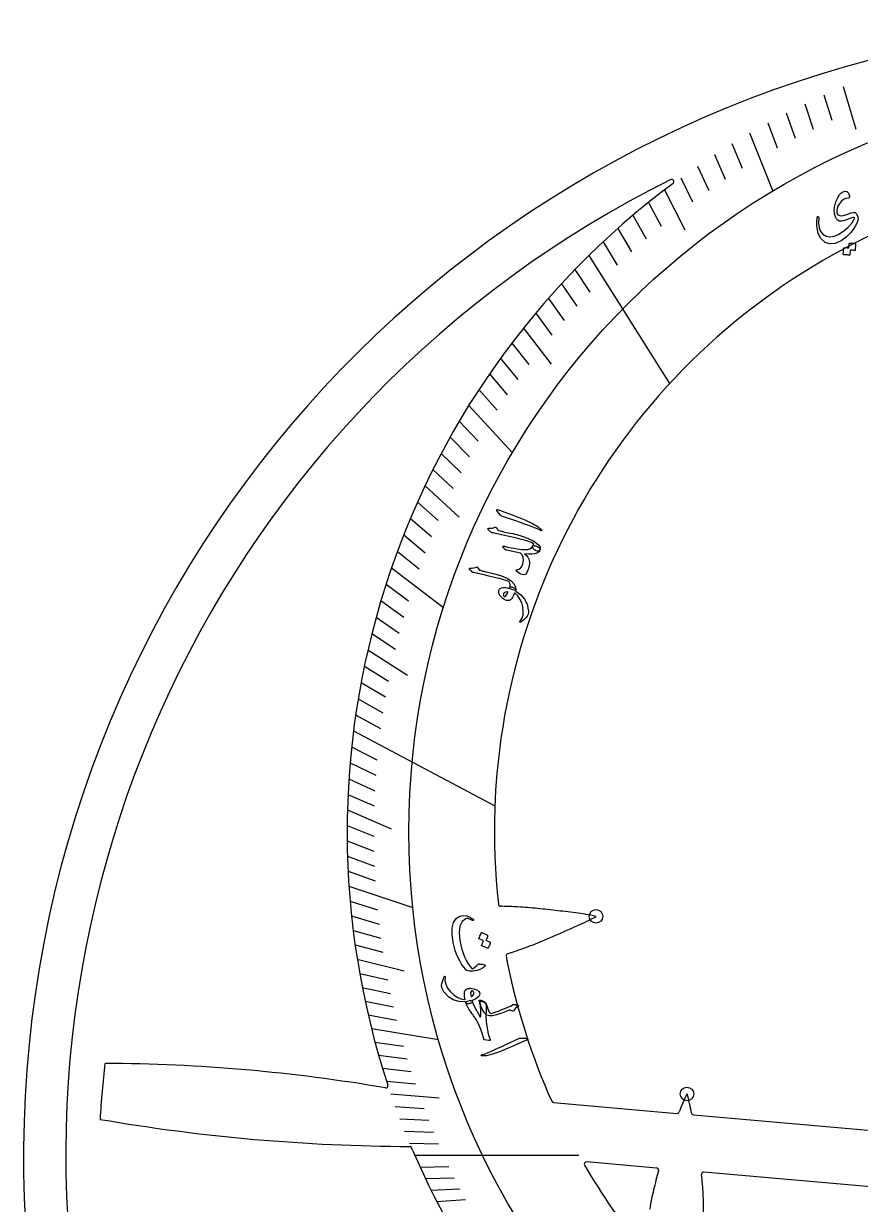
# Model space of a CAD drawing. Header units: millimetres. Extents: x -126 to 126, y -126 to 126.
# Drawn here: x -126 to -32.9, y -5.5 to 126 of the extents above; entities that cross this region are included whole.
import ezdxf

# ---------------------------------------------------------------- set-up
doc = ezdxf.new("R2010")
doc.units = ezdxf.units.MM
for name, color, linetype in [('CUT_INNER', 6, 'Continuous'), ('CUT_OUTER', 1, 'Continuous'), ('ENGRAVE', 7, 'Continuous'), ('ENGRAVE_FINE', 8, 'Continuous'), ('TEXT', 5, 'Continuous')]:
    doc.layers.add(name, color=color, linetype=linetype)

msp = doc.modelspace()

# ---------------------------------------------------------------- linework, layer by layer
at = {"layer": 'CUT_INNER'}
for points in [[(-71.67, 22.58), (-72.13, 22.43)], [(-116.94, 10.22), (-116.94, 10.23)], [(-67.02, 5.86), (-53.29, 4.66)], [(-51.45, 4.5), (-10.91, 0.95)], [(-82.72, 0.55), (-82.83, 0.83)], [(-55.55, -1.42), (-63.33, -0.74)], [(-9.33, -5.47), (-50.28, -1.89)]]:
    msp.add_lwpolyline(points, dxfattribs=at)
for centre, radius, start, end in [((0, 36.01), 73.61, 351.2115, 186.2843), ((0, 0), 121.3, 116.4248, 63.5752), ((0, 36.01), 89.99, 126.651, 198.2472), ((-53.87, 108.41), 0.25, 306.7389, 116.543), ((-72.92, 27.97), 0.25, 186.1523, 269.2518), ((-73.05, -0.38), 28.1, 86.4656, 89.7522), ((-74.55, -29.87), 57.63, 84.5477, 86.7812), ((-78.55, -72.01), 99.96, 83.2653, 84.5616), ((-85.77, -134.35), 162.72, 82.5139, 83.3153), ((-66.64, 7.88), 19.21, 76.929, 83.8033), ((-71.89, 43.24), 19.21, 293.0691, 299.9484), ((-127.58, 165.1), 153.18, 293.0989, 294.373), ((-96.6, 92.55), 74.3, 291.3315, 293.0729), ((-72.05, 22.19), 0.25, 107.6232, 190.7227), ((-86.47, 66.6), 46.44, 288.5796, 291.3396), ((-30.63, 30.01), 42.4, 190.6842, 191.38), ((-0.03, 36), 73.59, 191.2495, 204.0487), ((-19.7, -1.42), 97.94, 173.1724, 176.8225), ((-117.72, -178.48), 188.71, 80.2393, 89.7638), ((-85.71, 7.75), 0.25, 265, 18.1055), ((-35.85, -1.34), 18.26, 153.399, 160.275), ((-69.67, 1.62), 18.26, 9.7251, 16.6009), ((-67, 6.11), 0.25, 204.082, 265), ((-117.38, 4), 0.11, 174.5541, 182.154), ((-82.17, 209.22), 208.24, 260.2363, 269.7609), ((-53.27, 4.91), 0.25, 265, 338.6696), ((-51.43, 4.75), 0.25, 191.3304, 265), ((-83.06, 0.73), 0.25, 23.0282, 85), ((0, 36.01), 89.99, 203.2036, 232.0317), ((-63.35, -0.99), 0.25, 85, 181.9078), ((-63.35, -0.99), 0.25, 181.9078, 210.4102), ((-0.07, 35.96), 73.53, 210.2817, 219.219), ((-19.13, -12.56), 37.78, 163.3638, 166.653), ((-55.57, -1.67), 0.25, 344.1669, 85), ((-50.31, -2.13), 0.25, 85, 185.8331), ((-88.07, -6.52), 37.77, 3.34, 6.6364), ((-27.61, -10.55), 29.07, 166.6368, 170.9815), ((-79.37, -6.03), 29.05, 359.0069, 3.356)]:
    msp.add_arc(centre, radius, start, end, dxfattribs=at)
at = {"layer": 'CUT_OUTER'}
msp.add_arc((0, 0), 126, 90.3519, 55.8988, dxfattribs=at)
at = {"layer": 'ENGRAVE'}
for points in [[(-45.2, 113.82), (-42.63, 107.35)], [(-63.1, 100.17), (-54.12, 85.91)], [(-76.44, 83.49), (-71.6, 78.21)], [(-85.06, 65.41), (-79.28, 60.97)], [(-89.29, 47.25), (-73.56, 38.92)], [(-89.79, 29.95), (-82.69, 27.58)], [(-87.29, 14.11), (-79.84, 12.9)], [(-82.48, 0), (-64.21, 0)]]:
    msp.add_lwpolyline(points, dxfattribs=at)
for centre, radius in [((0, 36.01), 83.12), ((-62.3, 26.6), 0.756), ((-52.18, 6.83), 0.756)]:
    msp.add_circle(centre, radius, dxfattribs=at)
at = {"layer": 'ENGRAVE_FINE'}
for points in [[(-34.79, 119), (-33.4, 114.25)], [(-39.06, 117.08), (-38.12, 114.26)], [(-36.94, 118.07), (-36.05, 115.23)], [(-41.14, 116.05), (-40.15, 113.24)], [(-43.19, 114.96), (-42.14, 112.17)], [(-47.18, 112.64), (-46.03, 109.89)], [(-49.12, 111.41), (-47.91, 108.68)], [(-51.01, 110.14), (-49.76, 107.43)], [(-52.87, 108.83), (-51.56, 106.14)], [(-54.69, 107.48), (-52.42, 103.02)], [(-56.46, 106.09), (-55.05, 103.44)], [(-58.19, 104.66), (-56.72, 102.03)], [(-59.87, 103.2), (-58.36, 100.59)], [(-61.51, 101.7), (-59.95, 99.12)], [(-64.65, 98.61), (-62.99, 96.08)], [(-66.15, 97.02), (-64.44, 94.52)], [(-67.6, 95.41), (-65.85, 92.93)], [(-69.01, 93.77), (-67.21, 91.32)], [(-70.37, 92.1), (-67.29, 88.07)], [(-71.68, 90.42), (-69.79, 88.03)], [(-72.94, 88.71), (-71.01, 86.36)], [(-74.16, 86.99), (-72.18, 84.66)], [(-75.33, 85.25), (-73.3, 82.96)], [(-77.52, 81.72), (-75.4, 79.5)], [(-78.54, 79.94), (-76.38, 77.75)], [(-79.52, 78.15), (-77.32, 75.99)], [(-80.45, 76.35), (-78.21, 74.22)], [(-81.33, 74.54), (-77.53, 71.05)], [(-82.17, 72.72), (-79.85, 70.67)], [(-82.96, 70.9), (-80.6, 68.88)], [(-83.7, 69.07), (-81.31, 67.09)], [(-84.4, 67.24), (-81.97, 65.3)], [(-85.67, 63.58), (-83.16, 61.72)], [(-86.23, 61.75), (-83.69, 59.93)], [(-86.76, 59.92), (-84.19, 58.14)], [(-87.24, 58.09), (-84.63, 56.35)], [(-87.68, 56.27), (-83.28, 53.44)], [(-88.08, 54.45), (-85.41, 52.8)], [(-88.44, 52.64), (-85.74, 51.03)], [(-88.76, 50.83), (-86.03, 49.27)], [(-89.05, 49.04), (-86.28, 47.51)], [(-89.5, 45.47), (-86.68, 44.03)], [(-89.67, 43.69), (-86.82, 42.31)], [(-89.8, 41.93), (-86.93, 40.59)], [(-89.9, 40.18), (-87, 38.89)], [(-89.96, 38.45), (-85.08, 36.36)], [(-89.99, 36.72), (-87.04, 35.52)], [(-89.99, 35.01), (-87.02, 33.85)], [(-89.95, 33.31), (-86.96, 32.2)], [(-89.89, 31.62), (-86.88, 30.56)], [(-89.66, 28.3), (-86.61, 27.33)], [(-89.51, 26.65), (-86.44, 25.74)], [(-89.32, 25.03), (-86.24, 24.16)], [(-89.11, 23.42), (-86.01, 22.6)], [(-88.87, 21.82), (-83.66, 20.55)], [(-88.6, 20.25), (-85.47, 19.53)], [(-88.31, 18.69), (-85.17, 18.02)], [(-88, 17.14), (-84.84, 16.53)], [(-87.65, 15.62), (-84.49, 15.05)], [(-86.9, 12.61), (-83.71, 12.15)], [(-86.49, 11.14), (-83.3, 10.73)], [(-86.06, 9.68), (-82.86, 9.32)], [(-85.61, 8.25), (-82.4, 7.94)], [(-85.13, 6.83), (-79.76, 6.4)], [(-84.64, 5.42), (-81.42, 5.22)], [(-84.13, 4.04), (-80.9, 3.89)], [(-83.6, 2.68), (-80.37, 2.57)], [(-83.05, 1.33), (-79.82, 1.28)], [(-81.89, -1.31), (-78.67, -1.26)], [(-81.29, -2.6), (-78.07, -2.5)], [(-80.68, -3.87), (-77.45, -3.72)], [(-80.04, -5.13), (-76.82, -4.92)]]:
    msp.add_lwpolyline(points, dxfattribs=at)
at = {"layer": 'TEXT'}
for points in [[(-34.23, 106.58), (-34.5, 106.54), (-34.76, 106.42), (-35.01, 106.21), (-35.25, 105.91), (-35.38, 105.67), (-35.46, 105.42), (-35.49, 105.17), (-35.48, 104.9), (-35.47, 104.85), (-35.44, 104.81), (-35.41, 104.76), (-35.37, 104.72), (-35.18, 104.63), (-34.94, 104.61), (-34.64, 104.67), (-34.28, 104.8), (-33.93, 104.93), (-33.65, 104.98), (-33.45, 104.96), (-33.33, 104.86), (-33.2, 104.61), (-33.14, 104.35), (-33.15, 104.09), (-33.22, 103.84), (-33.56, 103.23), (-33.97, 102.69), (-34.45, 102.22), (-35.01, 101.83), (-35.69, 101.53), (-36.29, 101.47), (-36.81, 101.64), (-37.26, 102.07), (-37.43, 102.34), (-37.56, 102.67), (-37.66, 103.05), (-37.71, 103.48), (-37.72, 103.61), (-37.72, 103.73), (-37.72, 103.85), (-37.72, 103.97), (-37.71, 104.09), (-37.7, 104.2), (-37.68, 104.31), (-37.67, 104.43), (-37.65, 104.48), (-37.63, 104.51), (-37.6, 104.51), (-37.56, 104.5), (-37.53, 104.48), (-37.51, 104.45), (-37.5, 104.41), (-37.5, 104.37), (-37.53, 103.76), (-37.47, 103.25), (-37.32, 102.85), (-37.07, 102.56), (-36.69, 102.33), (-36.26, 102.25), (-35.8, 102.32), (-35.3, 102.53), (-34.71, 102.91), (-34.22, 103.33), (-33.82, 103.79), (-33.53, 104.3), (-33.51, 104.34), (-33.52, 104.37), (-33.53, 104.39), (-33.57, 104.4), (-33.69, 104.4), (-33.87, 104.36), (-34.12, 104.28), (-34.43, 104.15), (-34.75, 104.04), (-35.02, 103.99), (-35.24, 104.01), (-35.4, 104.1), (-35.52, 104.25), (-35.62, 104.41), (-35.69, 104.6), (-35.74, 104.81), (-35.78, 105.25), (-35.73, 105.7), (-35.6, 106.16), (-35.4, 106.61), (-35.34, 106.72), (-35.28, 106.83), (-35.22, 106.92), (-35.15, 107), (-35.08, 107.07), (-35.02, 107.13), (-34.95, 107.19), (-34.88, 107.23), (-34.59, 107.34), (-34.37, 107.3), (-34.2, 107.12), (-34.1, 106.79), (-34.09, 106.69), (-34.11, 106.62), (-34.16, 106.59), (-34.23, 106.58)], [(-34.12, 101.52), (-34.11, 101.53), (-34.11, 101.54), (-34.09, 101.55), (-34.07, 101.56), (-33.99, 101.57), (-33.91, 101.57), (-33.84, 101.57), (-33.76, 101.57), (-33.68, 101.56), (-33.6, 101.55), (-33.53, 101.53), (-33.45, 101.51), (-33.43, 101.5), (-33.42, 101.49), (-33.41, 101.47), (-33.41, 101.45), (-33.45, 100.75), (-33.46, 100.74), (-33.47, 100.74), (-33.49, 100.73), (-33.52, 100.74), (-33.54, 100.74), (-33.57, 100.75), (-33.62, 100.75), (-33.67, 100.76), (-33.74, 100.77), (-33.82, 100.77), (-33.92, 100.78), (-34.02, 100.79), (-34.06, 100.24), (-34.06, 100.22), (-34.07, 100.21), (-34.1, 100.21), (-34.13, 100.21), (-34.15, 100.22), (-34.19, 100.22), (-34.25, 100.23), (-34.32, 100.24), (-34.4, 100.25), (-34.5, 100.26), (-34.62, 100.27), (-34.75, 100.27), (-34.77, 100.28), (-34.78, 100.29), (-34.78, 100.3), (-34.78, 100.31), (-34.73, 101), (-34.73, 101.01), (-34.72, 101.02), (-34.7, 101.03), (-34.68, 101.04), (-34.62, 101.05), (-34.55, 101.06), (-34.49, 101.06), (-34.42, 101.06), (-34.36, 101.05), (-34.29, 101.04), (-34.23, 101.03), (-34.16, 101.02)], [(-73.25, 71.66), (-73.35, 71.79), (-73.36, 71.87), (-73.3, 71.9), (-73.16, 71.86), (-71.34, 71.18), (-70.22, 70.75), (-69.36, 70.35), (-68.75, 69.98), (-68.38, 69.64), (-68.36, 69.6), (-68.35, 69.57), (-68.36, 69.55), (-68.38, 69.54), (-68.41, 69.54), (-68.44, 69.55), (-68.47, 69.56), (-68.51, 69.58), (-68.82, 69.73), (-69.16, 69.87), (-69.52, 70.01), (-69.9, 70.15), (-70, 70.19), (-70.27, 70.28), (-70.71, 70.44), (-71.33, 70.66), (-72.7, 71.12), (-72.77, 71.15), (-72.83, 71.19), (-72.88, 71.22), (-72.93, 71.27)], [(-74.28, 69.64), (-74.3, 69.67), (-74.32, 69.7), (-74.33, 69.73), (-74.32, 69.76), (-74.3, 69.78), (-74.28, 69.8), (-74.25, 69.81), (-74.21, 69.81), (-74.04, 69.81), (-73.87, 69.83), (-73.72, 69.87), (-73.57, 69.94), (-73.51, 69.95), (-73.46, 69.94), (-73.41, 69.91), (-73.37, 69.86), (-73.35, 69.83), (-73.33, 69.8), (-73.31, 69.76), (-73.29, 69.73), (-73.27, 69.7), (-73.25, 69.66), (-73.23, 69.63), (-73.21, 69.6), (-73.14, 69.57), (-72.93, 69.52), (-72.58, 69.43), (-72.09, 69.32), (-71.82, 69.26), (-71.57, 69.21), (-71.34, 69.15), (-71.12, 69.1), (-70.92, 69.04), (-70.74, 68.99), (-70.57, 68.94), (-70.43, 68.9), (-70.29, 68.85), (-70.16, 68.8), (-70.03, 68.75), (-69.89, 68.69), (-69.76, 68.63), (-69.63, 68.57), (-69.5, 68.51), (-69.37, 68.44), (-68.95, 68.18), (-68.67, 67.93), (-68.53, 67.69), (-68.53, 67.46), (-68.57, 67.36), (-68.63, 67.3), (-68.72, 67.27), (-68.82, 67.27), (-68.94, 67.3), (-69.04, 67.34), (-69.14, 67.41), (-69.24, 67.49), (-69.31, 67.58), (-69.36, 67.66), (-69.37, 67.74), (-69.35, 67.8), (-69.32, 67.84), (-69.3, 67.89), (-69.28, 67.92), (-69.26, 67.95), (-69.25, 67.98), (-69.24, 68.01), (-69.23, 68.03), (-69.23, 68.05), (-69.33, 68.13), (-69.48, 68.21), (-69.71, 68.3), (-70, 68.4), (-70.17, 68.45), (-70.37, 68.51), (-70.6, 68.57), (-70.85, 68.63), (-71.14, 68.7), (-71.45, 68.77), (-71.78, 68.85), (-72.15, 68.94), (-72.5, 69.02), (-72.82, 69.09), (-73.09, 69.15), (-73.32, 69.2), (-73.5, 69.24), (-73.64, 69.27), (-73.74, 69.29), (-73.79, 69.3), (-73.86, 69.32), (-73.93, 69.35), (-74, 69.39), (-74.06, 69.45), (-74.1, 69.48), (-74.13, 69.51), (-74.16, 69.54), (-74.18, 69.56), (-74.21, 69.59), (-74.23, 69.61), (-74.25, 69.62), (-74.28, 69.64)], [(-68.52, 67.45), (-68.6, 67.31), (-68.68, 67.2), (-68.77, 67.11), (-68.87, 67.05), (-69.12, 66.97), (-69.44, 66.93), (-69.81, 66.93), (-70.25, 66.96), (-70.05, 66.76), (-69.9, 66.59), (-69.8, 66.44), (-69.74, 66.31), (-69.71, 65.96), (-69.75, 65.6), (-69.86, 65.22), (-70.04, 64.82), (-70.11, 64.71), (-70.21, 64.65), (-70.34, 64.63), (-70.48, 64.65), (-70.65, 64.7), (-70.81, 64.78), (-70.97, 64.9), (-71.14, 65.04), (-71.16, 65.06), (-71.17, 65.09), (-71.18, 65.11), (-71.17, 65.14), (-71.16, 65.17), (-71.14, 65.19), (-71.11, 65.2), (-71.08, 65.2), (-70.87, 65.25), (-70.7, 65.37), (-70.56, 65.57), (-70.46, 65.85), (-70.38, 66.27), (-70.4, 66.61), (-70.5, 66.87), (-70.69, 67.05), (-72.25, 67.37), (-72.32, 67.39), (-72.38, 67.41), (-72.42, 67.44), (-72.46, 67.48), (-72.62, 67.7), (-72.64, 67.73), (-72.66, 67.76), (-72.66, 67.78), (-72.66, 67.79), (-72.64, 67.81), (-72.61, 67.82), (-72.56, 67.81), (-72.5, 67.8), (-72.1, 67.72), (-71.74, 67.64), (-71.4, 67.58), (-71.09, 67.53), (-70.81, 67.49), (-70.56, 67.46), (-70.34, 67.44), (-70.15, 67.43), (-69.89, 67.45), (-69.67, 67.52), (-69.49, 67.64), (-69.34, 67.81), (-69.3, 67.85), (-69.24, 67.88), (-69.16, 67.88), (-69.06, 67.86), (-69.01, 67.85), (-68.96, 67.83), (-68.91, 67.81), (-68.86, 67.79), (-68.81, 67.76), (-68.76, 67.74), (-68.72, 67.7), (-68.67, 67.67), (-68.6, 67.6), (-68.55, 67.54), (-68.52, 67.49), (-68.52, 67.45)], [(-76.07, 64.93), (-76.17, 65.03), (-76.25, 65.11), (-76.31, 65.17), (-76.35, 65.2), (-76.37, 65.23), (-76.39, 65.25), (-76.39, 65.28), (-76.39, 65.31), (-76.37, 65.33), (-76.35, 65.35), (-76.32, 65.36), (-76.28, 65.36), (-76.1, 65.37), (-75.92, 65.39), (-75.76, 65.43), (-75.61, 65.49), (-75.56, 65.5), (-75.52, 65.49), (-75.48, 65.46), (-75.44, 65.41), (-75.28, 65.15), (-75.17, 65.13), (-75.07, 65.1), (-74.96, 65.07), (-74.86, 65.05), (-74.76, 65.02), (-74.67, 65), (-74.57, 64.97), (-74.48, 64.95), (-73.61, 64.73), (-72.93, 64.54), (-72.46, 64.38), (-72.18, 64.25), (-71.71, 63.91), (-71.4, 63.58), (-71.24, 63.26), (-71.22, 62.96), (-71.23, 62.95), (-71.23, 62.94), (-71.23, 62.94), (-71.24, 62.93), (-71.29, 62.9), (-71.4, 62.91), (-71.55, 62.95), (-71.75, 63.03), (-71.83, 63.07), (-71.87, 63.11), (-71.9, 63.16), (-71.89, 63.21), (-71.86, 63.41), (-71.87, 63.59), (-71.92, 63.75), (-72.01, 63.9), (-72.17, 63.95), (-72.35, 64.01), (-72.55, 64.07), (-72.78, 64.13), (-73.03, 64.2), (-73.3, 64.27), (-73.59, 64.34), (-73.9, 64.41), (-74.21, 64.49), (-74.48, 64.56), (-74.73, 64.61), (-74.94, 64.66), (-75.13, 64.71), (-75.28, 64.74), (-75.4, 64.77), (-75.49, 64.79), (-75.94, 64.88), (-75.98, 64.89), (-76.02, 64.9), (-76.05, 64.92), (-76.07, 64.93)], [(-71.2, 62.78), (-70.65, 62.38), (-70.24, 61.91), (-69.97, 61.36), (-69.84, 60.74), (-69.83, 60.66), (-69.83, 60.58), (-69.83, 60.5), (-69.83, 60.43), (-69.83, 60.36), (-69.84, 60.29), (-69.86, 60.22), (-69.87, 60.16), (-69.95, 60.01), (-70.1, 59.83), (-70.33, 59.63), (-70.64, 59.39), (-70.68, 59.37), (-70.71, 59.36), (-70.74, 59.36), (-70.77, 59.38), (-70.78, 59.4), (-70.79, 59.43), (-70.77, 59.46), (-70.75, 59.48), (-70.54, 59.77), (-70.42, 60.12), (-70.39, 60.56), (-70.45, 61.07), (-70.57, 61.51), (-70.76, 61.91), (-71.01, 62.27), (-71.32, 62.58), (-71.34, 62.58), (-71.35, 62.58), (-71.36, 62.58), (-71.37, 62.57), (-71.48, 62.33), (-71.58, 62.12), (-71.69, 61.96), (-71.8, 61.85), (-71.94, 61.77), (-72.09, 61.75), (-72.26, 61.78), (-72.45, 61.86), (-72.48, 61.88), (-72.5, 61.89), (-72.53, 61.91), (-72.56, 61.92), (-72.58, 61.94), (-72.61, 61.96), (-72.64, 61.98), (-72.66, 62), (-72.85, 62.17), (-72.99, 62.34), (-73.08, 62.51), (-73.13, 62.69), (-73.13, 62.86), (-73.08, 63), (-72.98, 63.1), (-72.82, 63.17), (-72.63, 63.2), (-72.41, 63.2), (-72.18, 63.17), (-71.93, 63.11), (-71.92, 63.12), (-71.92, 63.14), (-71.92, 63.15), (-71.91, 63.16), (-71.91, 63.18), (-71.91, 63.19), (-71.9, 63.21), (-71.9, 63.22), (-71.87, 63.27), (-71.82, 63.29), (-71.76, 63.3), (-71.68, 63.29), (-71.59, 63.26), (-71.51, 63.23), (-71.43, 63.19), (-71.35, 63.14), (-71.28, 63.09), (-71.24, 63.04), (-71.22, 63), (-71.22, 62.97), (-71.27, 62.83), (-71.26, 62.82), (-71.24, 62.81), (-71.22, 62.8), (-71.2, 62.78)], [(-72.16, 62.74), (-72.33, 62.71), (-72.45, 62.67), (-72.54, 62.59), (-72.6, 62.5), (-72.6, 62.43), (-72.6, 62.37), (-72.58, 62.31), (-72.55, 62.26), (-72.53, 62.23), (-72.51, 62.22), (-72.48, 62.22), (-72.44, 62.23), (-72.34, 62.28), (-72.26, 62.38), (-72.18, 62.51), (-72.11, 62.69), (-72.11, 62.71), (-72.12, 62.73), (-72.13, 62.74), (-72.16, 62.74)], [(-74.68, 21.07), (-74.73, 21.01), (-74.79, 20.95), (-74.86, 20.89), (-74.94, 20.83), (-75.03, 20.78), (-75.12, 20.73), (-75.22, 20.68), (-75.32, 20.64), (-75.54, 20.57), (-75.76, 20.52), (-75.97, 20.49), (-76.2, 20.48), (-76.4, 20.49), (-76.57, 20.53), (-76.7, 20.59), (-76.8, 20.68), (-77.04, 20.97), (-77.25, 21.29), (-77.46, 21.63), (-77.64, 21.99), (-77.81, 22.38), (-77.96, 22.8), (-78.09, 23.23), (-78.19, 23.7), (-78.32, 24.58), (-78.3, 25.32), (-78.14, 25.91), (-77.85, 26.36), (-77.6, 26.56), (-77.32, 26.67), (-77.01, 26.7), (-76.66, 26.64), (-76.59, 26.61), (-76.51, 26.58), (-76.43, 26.55), (-76.35, 26.51), (-76.26, 26.46), (-76.17, 26.41), (-76.09, 26.35), (-76, 26.29), (-75.97, 26.27), (-75.95, 26.25), (-75.94, 26.22), (-75.94, 26.2), (-75.95, 26.18), (-75.96, 26.16), (-75.98, 26.15), (-76, 26.13), (-76.02, 26.13), (-76.04, 26.13), (-76.07, 26.13), (-76.09, 26.15), (-76.18, 26.2), (-76.27, 26.25), (-76.36, 26.29), (-76.46, 26.33), (-76.54, 26.35), (-76.63, 26.36), (-76.71, 26.35), (-76.78, 26.33), (-77.2, 26.03), (-77.45, 25.52), (-77.53, 24.81), (-77.44, 23.91), (-77.34, 23.41), (-77.22, 22.95), (-77.09, 22.52), (-76.93, 22.11), (-76.75, 21.73), (-76.55, 21.38), (-76.33, 21.05), (-76.09, 20.76), (-75.94, 20.82), (-75.77, 20.93), (-75.6, 21.08), (-75.42, 21.28), (-75.4, 21.29), (-75.36, 21.29), (-75.3, 21.3), (-75.23, 21.3), (-75.22, 21.3), (-75.21, 21.29), (-75.21, 21.29), (-75.2, 21.29), (-75.1, 21.29), (-74.98, 21.27), (-74.85, 21.25), (-74.7, 21.22), (-74.66, 21.2), (-74.64, 21.17), (-74.64, 21.13), (-74.68, 21.07)], [(-74.09, 23.74), (-74.08, 23.73), (-74.07, 23.72), (-74.07, 23.7), (-74.07, 23.68), (-74.08, 23.6), (-74.1, 23.52), (-74.12, 23.45), (-74.15, 23.37), (-74.18, 23.3), (-74.21, 23.23), (-74.25, 23.16), (-74.29, 23.09), (-74.31, 23.07), (-74.32, 23.07), (-74.34, 23.06), (-74.36, 23.07), (-75.02, 23.33), (-75.03, 23.34), (-75.03, 23.36), (-75.03, 23.38), (-75.02, 23.4), (-75, 23.42), (-74.99, 23.45), (-74.97, 23.5), (-74.95, 23.55), (-74.92, 23.61), (-74.89, 23.69), (-74.85, 23.78), (-74.81, 23.89), (-75.32, 24.1), (-75.34, 24.11), (-75.34, 24.13), (-75.34, 24.15), (-75.33, 24.18), (-75.31, 24.21), (-75.3, 24.24), (-75.27, 24.29), (-75.24, 24.36), (-75.21, 24.44), (-75.16, 24.53), (-75.12, 24.65), (-75.06, 24.77), (-75.05, 24.79), (-75.04, 24.79), (-75.03, 24.79), (-75.02, 24.79), (-74.39, 24.5), (-74.38, 24.49), (-74.37, 24.48), (-74.37, 24.46), (-74.36, 24.44), (-74.38, 24.37), (-74.39, 24.31), (-74.41, 24.24), (-74.43, 24.18), (-74.46, 24.12), (-74.49, 24.06), (-74.52, 24), (-74.55, 23.94)], [(-76.9, 17.08), (-77.57, 17.11), (-78.18, 17.3), (-78.71, 17.64), (-79.17, 18.14), (-79.22, 18.21), (-79.27, 18.28), (-79.31, 18.36), (-79.35, 18.43), (-79.39, 18.5), (-79.42, 18.57), (-79.45, 18.64), (-79.47, 18.71), (-79.48, 18.89), (-79.45, 19.14), (-79.36, 19.46), (-79.21, 19.85), (-79.19, 19.89), (-79.17, 19.92), (-79.14, 19.93), (-79.11, 19.93), (-79.08, 19.91), (-79.07, 19.89), (-79.06, 19.86), (-79.07, 19.82), (-79.11, 19.44), (-79.02, 19.04), (-78.81, 18.62), (-78.48, 18.18), (-78.13, 17.85), (-77.75, 17.6), (-77.35, 17.42), (-76.91, 17.33), (-76.89, 17.34), (-76.88, 17.34), (-76.88, 17.35), (-76.87, 17.36), (-76.92, 17.64), (-76.95, 17.88), (-76.95, 18.08), (-76.92, 18.24), (-76.85, 18.38), (-76.73, 18.48), (-76.57, 18.55), (-76.36, 18.58), (-76.33, 18.58), (-76.31, 18.59), (-76.28, 18.59), (-76.25, 18.59), (-76.21, 18.58), (-76.18, 18.58), (-76.15, 18.58), (-76.11, 18.58), (-75.87, 18.53), (-75.66, 18.47), (-75.48, 18.37), (-75.34, 18.25), (-75.25, 18.11), (-75.21, 17.97), (-75.25, 17.83), (-75.34, 17.69), (-75.48, 17.55), (-75.66, 17.42), (-75.87, 17.32), (-76.11, 17.23), (-76.1, 17.21), (-76.1, 17.2), (-76.09, 17.19), (-76.09, 17.17), (-76.08, 17.16), (-76.08, 17.14), (-76.07, 17.13), (-76.07, 17.11), (-76.07, 17.06), (-76.09, 17.01), (-76.14, 16.97), (-76.21, 16.93), (-76.3, 16.9), (-76.38, 16.88), (-76.47, 16.87), (-76.56, 16.87), (-76.65, 16.87), (-76.71, 16.89), (-76.75, 16.91), (-76.77, 16.94), (-76.81, 17.09), (-76.82, 17.09), (-76.84, 17.09), (-76.87, 17.08), (-76.9, 17.08)], [(-74.52, 16.15), (-74.54, 15.95), (-74.56, 15.74), (-74.56, 15.53), (-74.56, 15.31), (-74.54, 15.08), (-74.52, 14.85), (-74.5, 14.62), (-74.46, 14.38), (-74.39, 13.92), (-74.3, 13.52), (-74.2, 13.18), (-74.09, 12.9), (-74.08, 12.87), (-74.08, 12.84), (-74.09, 12.81), (-74.11, 12.79), (-74.13, 12.78), (-74.16, 12.77), (-74.19, 12.76), (-74.22, 12.76), (-74.7, 12.87), (-74.74, 12.88), (-74.77, 12.9), (-74.79, 12.94), (-74.8, 12.98), (-74.97, 13.59), (-75.18, 14.17), (-75.43, 14.7), (-75.71, 15.21), (-75.73, 15.23), (-75.76, 15.28), (-75.8, 15.35), (-75.86, 15.43), (-75.93, 15.54), (-76.02, 15.66), (-76.11, 15.8), (-76.23, 15.96), (-76.44, 16.28), (-76.6, 16.55), (-76.71, 16.78), (-76.77, 16.95), (-76.77, 17), (-76.73, 17.05), (-76.66, 17.11), (-76.55, 17.17), (-76.37, 17.23), (-76.23, 17.25), (-76.13, 17.21), (-76.08, 17.11), (-76.02, 16.96), (-75.93, 16.76), (-75.8, 16.49), (-75.62, 16.16), (-75.53, 16), (-75.46, 15.86), (-75.39, 15.74), (-75.33, 15.64), (-75.28, 15.56), (-75.25, 15.5), (-75.23, 15.46), (-75.22, 15.44), (-75.21, 15.43), (-75.21, 15.43), (-75.2, 15.42), (-75.2, 15.42), (-75.2, 15.42), (-75.19, 15.41), (-75.19, 15.41), (-75.19, 15.41), (-75.17, 15.39), (-75.16, 15.38), (-75.15, 15.39), (-75.14, 15.41), (-75.13, 15.51), (-75.11, 15.61), (-75.11, 15.72), (-75.1, 15.83), (-75.1, 15.94), (-75.11, 16.06), (-75.12, 16.18), (-75.13, 16.3), (-75.14, 16.43), (-75.16, 16.55), (-75.17, 16.67), (-75.19, 16.78), (-75.22, 16.89), (-75.24, 17), (-75.27, 17.11), (-75.3, 17.21), (-75.3, 17.24), (-75.3, 17.26), (-75.28, 17.27), (-75.26, 17.27), (-75.22, 17.27), (-75.17, 17.27), (-75.13, 17.26), (-75.08, 17.25), (-75.04, 17.23), (-74.99, 17.22), (-74.94, 17.2), (-74.89, 17.18), (-74.8, 17.13), (-74.72, 17.08), (-74.66, 17.03), (-74.62, 16.97), (-74.56, 16.81), (-74.52, 16.63), (-74.51, 16.4), (-74.52, 16.15)], [(-76.12, 17.67), (-76, 17.79), (-75.92, 17.9), (-75.89, 18.01), (-75.9, 18.12), (-75.93, 18.18), (-75.97, 18.23), (-76.01, 18.27), (-76.07, 18.3), (-76.1, 18.31), (-76.12, 18.3), (-76.15, 18.29), (-76.17, 18.26), (-76.23, 18.16), (-76.25, 18.03), (-76.24, 17.88), (-76.19, 17.69), (-76.19, 17.67), (-76.17, 17.66), (-76.15, 17.66), (-76.12, 17.67)], [(-73.84, 15.81), (-73.62, 15.89), (-73.4, 15.97), (-73.16, 16.06), (-72.91, 16.15), (-72.65, 16.26), (-72.38, 16.37), (-72.1, 16.48), (-71.8, 16.61), (-71.51, 16.78), (-71.47, 16.79), (-71.43, 16.8), (-71.39, 16.8), (-71.35, 16.79), (-71.33, 16.79), (-71.31, 16.78), (-71.27, 16.77), (-71.23, 16.76), (-71.18, 16.75), (-71.13, 16.73), (-71.06, 16.71), (-70.99, 16.7), (-70.97, 16.69), (-70.95, 16.68), (-70.94, 16.66), (-70.93, 16.64), (-70.93, 16.63), (-70.93, 16.61), (-70.95, 16.59), (-70.97, 16.58), (-71.11, 16.49), (-71.24, 16.38), (-71.35, 16.25), (-71.46, 16.1), (-71.49, 16.06), (-71.52, 16.04), (-71.56, 16.04), (-71.61, 16.05), (-71.87, 16.14), (-71.9, 16.15), (-71.94, 16.14), (-71.99, 16.13), (-72.04, 16.12), (-72.77, 15.83), (-73.36, 15.63), (-73.82, 15.52), (-74.14, 15.51), (-74.44, 15.61), (-74.71, 15.86), (-74.95, 16.26), (-75.17, 16.8), (-75.21, 17.01), (-75.17, 17.13), (-75.05, 17.16), (-74.85, 17.09), (-74.82, 17.08), (-74.79, 17.07), (-74.77, 17.06), (-74.74, 17.04), (-74.72, 17.03), (-74.69, 17.02), (-74.67, 17.01), (-74.64, 17), (-74.6, 16.97), (-74.56, 16.93), (-74.53, 16.88), (-74.51, 16.82), (-74.43, 16.55), (-74.35, 16.32), (-74.26, 16.12), (-74.18, 15.95), (-74.12, 15.86), (-74.04, 15.81), (-73.94, 15.79), (-73.84, 15.81)], [(-70.12, 13.02), (-69.96, 12.99), (-69.89, 12.95), (-69.92, 12.9), (-70.04, 12.83), (-71.83, 12.05), (-72.92, 11.57), (-73.82, 11.24), (-74.51, 11.08), (-75.01, 11.06), (-75.05, 11.08), (-75.08, 11.09), (-75.09, 11.11), (-75.08, 11.13), (-75.06, 11.15), (-75.04, 11.17), (-75.01, 11.19), (-74.96, 11.21), (-74.64, 11.31), (-74.3, 11.44), (-73.94, 11.6), (-73.57, 11.77), (-73.47, 11.81), (-73.21, 11.93), (-72.78, 12.12), (-72.19, 12.39), (-70.88, 13), (-70.81, 13.03), (-70.74, 13.04), (-70.68, 13.05), (-70.61, 13.05)]]:
    msp.add_lwpolyline(points, close=True, dxfattribs=at)

doc.saveas('drawing.dxf')
